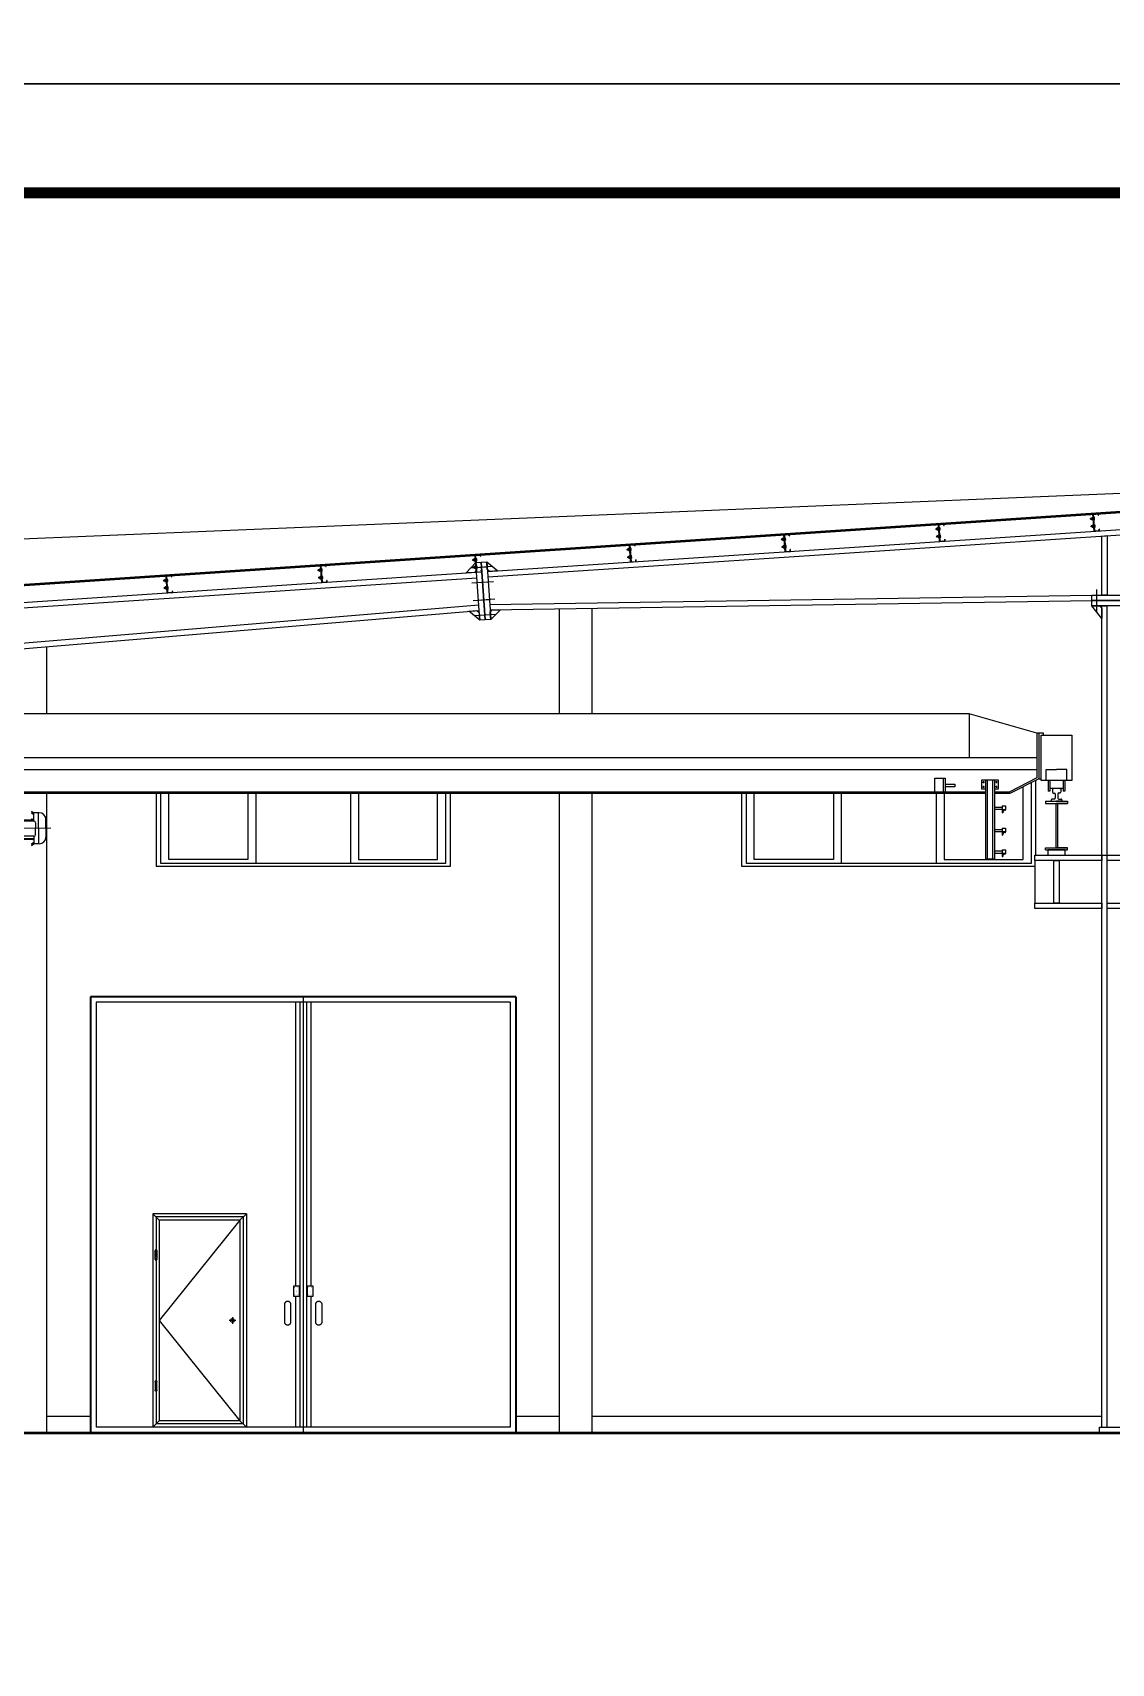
# Model space of a CAD drawing. Extents: x 3335981 to 3441081, y -1359715 to -1003315.
# Drawn here: x 3355244 to 3365139, y -1314813 to -1299845 of the extents above; entities that cross this region are included whole.
import ezdxf

# ---------------------------------------------------------------- set-up
doc = ezdxf.new("R2010")
doc.units = 0
doc.header["$LTSCALE"] = 1000
doc.header["$MEASUREMENT"] = 0
doc.linetypes.add('CENTER2', pattern=[28.575, 19.05, -3.175, 3.175, -3.175])
doc.linetypes.add('DASHED2', pattern=[0.375, 0.25, -0.125])
doc.layers.get('0').update_dxf_attribs({"color": 2})
for name, color, linetype in [('10102', 7, 'Continuous'), ('114', 2, 'Continuous'), ('3', 137, 'Continuous'), ('PUB_TITLE', 4, 'Continuous'), ('XX1', 7, 'Continuous'), ('墙线__粗线', 7, 'Continuous'), ('尺寸线及数字', 253, 'Continuous'), ('层14', 2, 'Continuous'), ('方向箭头', 7, 'Continuous'), ('柱子', 3, 'Continuous'), ('钢筋', 1, 'Continuous')]:
    doc.layers.add(name, color=color, linetype=linetype)
doc.layers.add('2点划线', color=2, linetype='CENTER2', lineweight=18)

# ---------------------------------------------------------------- blocks, each defined once
blk = doc.blocks.new('LTB')
h = blk.add_hatch()
h.set_pattern_fill('ANSI31', color=256, scale=5, angle=-87.0445, style=0)
h.set_pattern_definition([(317.955538, (32563.169, -46224.764), (5.3158, 5.8945887), [])])
h.paths.add_polyline_path([(49137, -75405), (49140, -75405), (49139, -75388, 0.414214), (49136, -75385), (49082, -75388, 0.414214), (49079, -75391), (49089, -75581, 0.414214), (49092, -75584), (49146, -75581, 0.414214), (49149, -75578), (49148, -75561), (49145, -75561), (49146, -75578), (49092, -75581), (49082, -75391), (49136, -75388)])
for p, q in [((49079, -75388), (49073, -75389)), ((49073, -75389), (49083, -75584)), ((49079, -75388), (49089, -75584)), ((49136, -75385), (49082, -75388)), ((49136, -75388), (49082, -75391)), ((49082, -75391), (49092, -75581)), ((49137, -75405), (49136, -75388)), ((49137, -75405), (49140, -75405)), ((49140, -75405), (49139, -75388)), ((49089, -75584), (49083, -75584)), ((49092, -75581), (49146, -75578)), ((49092, -75584), (49146, -75581)), ((49146, -75578), (49145, -75561)), ((49148, -75561), (49145, -75561)), ((49149, -75578), (49148, -75561))]:
    blk.add_line(p, q)
for centre, start, end in [((49082, -75391), 92.9555, 182.9555), ((49136, -75388), 2.9555, 92.9555), ((49092, -75581), 182.9555, 272.9555), ((49146, -75578), 272.9555, 2.9555)]:
    blk.add_arc(centre, 3, start, end)
at = {"layer": 'XX1', "color": 7}
for p, q in [((49052, -75440), (49051, -75442)), ((49051, -75450), (49051, -75442)), ((49053, -75452), (49051, -75450)), ((49063, -75439), (49052, -75440)), ((49063, -75451), (49053, -75452)), ((49063, -75455), (49062, -75436)), ((49070, -75433), (49065, -75433)), ((49070, -75439), (49065, -75439)), ((49071, -75451), (49066, -75451)), ((49073, -75435), (49073, -75430)), ((49075, -75430), (49073, -75430)), ((49074, -75454), (49073, -75435)), ((49074, -75460), (49074, -75454)), ((49077, -75460), (49075, -75430)), ((49077, -75454), (49076, -75435)), ((49092, -75432), (49084, -75432)), ((49086, -75456), (49084, -75432)), ((49093, -75438), (49087, -75438)), ((49093, -75450), (49088, -75450)), ((49096, -75453), (49095, -75434)), ((49057, -75524), (49055, -75525)), ((49056, -75534), (49055, -75525)), ((49057, -75536), (49056, -75534)), ((49067, -75523), (49057, -75524)), ((49068, -75535), (49057, -75536)), ((49071, -75457), (49066, -75457)), ((49068, -75538), (49067, -75520)), ((49074, -75517), (49069, -75517)), ((49075, -75523), (49070, -75523)), ((49075, -75535), (49070, -75535)), ((49076, -75541), (49071, -75541)), ((49077, -75460), (49074, -75460)), ((49080, -75513), (49077, -75514)), ((49077, -75519), (49077, -75514)), ((49078, -75538), (49077, -75519)), ((49078, -75544), (49078, -75538)), ((49081, -75543), (49078, -75544)), ((49081, -75543), (49080, -75513)), ((49081, -75538), (49080, -75519)), ((49093, -75456), (49086, -75456)), ((49097, -75516), (49089, -75516)), ((49090, -75540), (49089, -75516)), ((49098, -75540), (49090, -75540)), ((49097, -75522), (49092, -75522)), ((49097, -75534), (49092, -75534)), ((49100, -75537), (49099, -75518))]:
    blk.add_line(p, q, dxfattribs=at)
at = {"layer": 'XX1', "color": 7, "linetype": 'Continuous'}
for p, q in [((49063, -75441), (49051, -75442)), ((49063, -75450), (49051, -75450)), ((49067, -75525), (49055, -75525)), ((49067, -75533), (49056, -75534))]:
    blk.add_line(p, q, dxfattribs=at)
at = {"layer": 'XX1', "color": 7, "linetype": 'DASHED2'}
for p, q in [((49053, -75452), (49052, -75440)), ((49057, -75536), (49057, -75524))]:
    blk.add_line(p, q, dxfattribs=at)
at = {"layer": 'XX1', "color": 7}
for centre, start, end in [((49065, -75436), 92.9555, 182.9555), ((49065, -75436), 182.9555, 272.9555), ((49065, -75442), 92.9555, 182.9555), ((49066, -75448), 182.9555, 272.9555), ((49066, -75454), 92.9555, 182.9555), ((49066, -75454), 182.9555, 272.9555), ((49070, -75436), 2.9555, 92.9555), ((49070, -75436), 272.9555, 2.9555), ((49071, -75442), 2.9555, 92.9555), ((49071, -75448), 272.9555, 2.9555), ((49071, -75454), 2.9555, 92.9555), ((49071, -75454), 272.9555, 2.9555), ((49087, -75435), 92.9555, 182.9555), ((49087, -75435), 182.9555, 272.9555), ((49088, -75441), 92.9555, 182.9555), ((49088, -75447), 182.9555, 272.9555), ((49088, -75453), 92.9555, 182.9555), ((49088, -75453), 182.9555, 272.9555), ((49092, -75434), 2.9555, 92.9555), ((49092, -75435), 272.9555, 2.9555), ((49093, -75440), 2.9555, 92.9555), ((49093, -75447), 272.9555, 2.9555), ((49093, -75452), 2.9555, 92.9555), ((49093, -75453), 272.9555, 2.9555), ((49069, -75520), 92.9555, 182.9555), ((49069, -75520), 182.9555, 272.9555), ((49070, -75526), 92.9555, 182.9555), ((49070, -75532), 182.9555, 272.9555), ((49070, -75538), 92.9555, 182.9555), ((49070, -75538), 182.9555, 272.9555), ((49075, -75519), 2.9555, 92.9555), ((49075, -75520), 272.9555, 2.9555), ((49075, -75525), 2.9555, 92.9555), ((49075, -75532), 272.9555, 2.9555), ((49075, -75537), 2.9555, 92.9555), ((49075, -75538), 272.9555, 2.9555), ((49092, -75519), 92.9555, 182.9555), ((49092, -75519), 182.9555, 272.9555), ((49092, -75525), 92.9555, 182.9555), ((49092, -75531), 182.9555, 272.9555), ((49093, -75537), 92.9555, 182.9555), ((49093, -75537), 182.9555, 272.9555), ((49097, -75518), 2.9555, 92.9555), ((49097, -75519), 272.9555, 2.9555), ((49097, -75524), 2.9555, 92.9555), ((49097, -75531), 272.9555, 2.9555), ((49098, -75536), 2.9555, 92.9555), ((49098, -75537), 272.9555, 2.9555)]:
    blk.add_arc(centre, 2.7, start, end, dxfattribs=at)
blk = doc.blocks.new('GJ')
at = {"layer": '114', "color": 2, "linetype": 'ByBlock'}
for p, q in [((3228698, -1314267, 2), (3228897, -1314253, 2)), ((3228707, -1314406, 2), (3228906, -1314393, 2)), ((3228718, -1314567, 2), (3228917, -1314553, 2)), ((3234440, -1314667, 2), (3234440, -1314467, 2)), ((3228727, -1314706, 2), (3228926, -1314693, 2))]:
    blk.add_line(p, q, dxfattribs=at)
at = {"layer": '114', "color": 1}
for p, q in [((3228747, -1314263, 2), (3228847, -1314257, 2)), ((3228757, -1314403, 2), (3228857, -1314396, 2)), ((3228767, -1314563, 2), (3228867, -1314557, 2)), ((3234440, -1314617, 2), (3234440, -1314517, 2)), ((3228777, -1314703, 2), (3228877, -1314696, 2))]:
    blk.add_line(p, q, dxfattribs=at)
at = {"layer": '层14'}
for p, q in [((3234485, -1313976, 2), (3234535, -1313972, 2)), ((3234485, -1314517, 2), (3234485, -1313976, 2)), ((3234535, -1313972, 2), (3234535, -1314517, 2)), ((3228656, -1314314, 2), (3228744, -1314218, 2)), ((3228749, -1314288, 2), (3228730, -1314309, 2)), ((3228744, -1314218, 2), (3228794, -1314215, 2)), ((3228780, -1314748, 2), (3228744, -1314218, 2)), ((3228744, -1314218, 2), (3228749, -1314288, 2)), ((3228794, -1314215, 2), (3228844, -1314212, 2)), ((3228794, -1314215, 2), (3228830, -1314745, 2)), ((3228830, -1314745, 2), (3228794, -1314215, 2)), ((3228844, -1314212, 2), (3228880, -1314741, 2)), ((3228849, -1314282, 2), (3228844, -1314212, 2)), ((3228844, -1314212, 2), (3228945, -1314295, 2)), ((3228870, -1314300, 2), (3228849, -1314282, 2)), ((3228945, -1314295, 2), (3228870, -1314300, 2)), ((3228730, -1314309, 2), (3228656, -1314314, 2)), ((3234395, -1314517, 2), (3234925, -1314517, 2)), ((3234395, -1314567, 2), (3234395, -1314517, 2)), ((3234925, -1314567, 2), (3234395, -1314567, 2)), ((3234395, -1314567, 2), (3234925, -1314567, 2)), ((3234395, -1314617, 2), (3234395, -1314567, 2)), ((3234535, -1314517, 2), (3234485, -1314517, 2)), ((3228679, -1314666, 2), (3228754, -1314660, 2)), ((3228780, -1314748, 2), (3228679, -1314666, 2)), ((3228754, -1314660, 2), (3228775, -1314678, 2)), ((3228775, -1314678, 2), (3228780, -1314748, 2)), ((3228830, -1314745, 2), (3228780, -1314748, 2)), ((3228880, -1314741, 2), (3228830, -1314745, 2)), ((3228875, -1314673, 2), (3228894, -1314653, 2)), ((3228880, -1314743, 2), (3228875, -1314673, 2)), ((3228969, -1314652, 2), (3228880, -1314743, 2)), ((3228894, -1314653, 2), (3228969, -1314652, 2)), ((3234925, -1314617, 2), (3234395, -1314617, 2)), ((3234485, -1314732, 2), (3234395, -1314617, 2)), ((3234395, -1314617, 2), (3234465, -1314617, 2)), ((3234465, -1314617, 2), (3234485, -1314637, 2)), ((3234485, -1314637, 2), (3234485, -1314732, 2)), ((3233870, -1316905, 2), (3234485, -1316905, 2)), ((3233870, -1316955, 2), (3233870, -1316905, 2)), ((3234485, -1316955, 2), (3233870, -1316955, 2)), ((3233870, -1316955, 2), (3233870, -1317345, 2)), ((3234485, -1316955, 2), (3233870, -1316955, 2)), ((3234150, -1316855, 2), (3233990, -1316855, 2)), ((3233990, -1316855, 2), (3233990, -1316905, 2)), ((3233990, -1316905, 2), (3234150, -1316905, 2)), ((3234045, -1317345, 2), (3234045, -1316955, 2)), ((3234045, -1316955, 2), (3234095, -1316955, 2)), ((3234095, -1316955, 2), (3234095, -1317345, 2)), ((3234150, -1316905, 2), (3234150, -1316855, 2)), ((3234485, -1316905, 2), (3234485, -1316955, 2)), ((3234485, -1317345, 2), (3234485, -1316955, 2)), ((3234535, -1316905, 2), (3234785, -1316905, 2)), ((3234535, -1316955, 2), (3234535, -1316905, 2)), ((3234785, -1316955, 2), (3234535, -1316955, 2)), ((3233870, -1317345, 2), (3234485, -1317345, 2)), ((3233870, -1317345, 2), (3234485, -1317345, 2)), ((3233870, -1317395, 2), (3233870, -1317345, 2)), ((3234485, -1317395, 2), (3233870, -1317395, 2)), ((3234095, -1317345, 2), (3234045, -1317345, 2)), ((3234485, -1317345, 2), (3234485, -1317395, 2)), ((3234535, -1317345, 2), (3234785, -1317345, 2)), ((3234535, -1317395, 2), (3234535, -1317345, 2)), ((3234785, -1317395, 2), (3234535, -1317395, 2)), ((3234465, -1322205, 2), (3234465, -1322155, 2)), ((3234465, -1322155, 2), (3234855, -1322155, 2)), ((3234855, -1322205, 2), (3234465, -1322205, 2))]:
    blk.add_line(p, q, dxfattribs=at)
at = {"layer": '柱子'}
for p, q in [((3228850, -1314301, 2), (3234660, -1313914, 2)), ((3228854, -1314351, 2), (3234660, -1313964, 2)), ((3220200, -1314878, 2), (3228750, -1314308, 2)), ((3220200, -1314928, 2), (3228754, -1314358, 2)), ((3228870, -1314603, 2), (3234395, -1314517, 2)), ((3228874, -1314653, 2), (3234395, -1314567, 2)), ((3220200, -1315326, 2), (3228770, -1314608, 2)), ((3220200, -1315376, 2), (3228774, -1314658, 2)), ((3234485, -1316905, 2), (3234485, -1314617, 2)), ((3234485, -1314617, 2), (3234535, -1314617, 2)), ((3234535, -1316905, 2), (3234535, -1314617, 2)), ((3234485, -1322155, 2), (3234485, -1316905, 2)), ((3234485, -1316905, 2), (3234535, -1316905, 2)), ((3234535, -1322155, 2), (3234535, -1316905, 2)), ((3234535, -1316905, 2), (3234785, -1316905, 2))]:
    blk.add_line(p, q, dxfattribs=at)
at = {"xscale": 0.8172506046481919, "yscale": 0.8172506046481919, "zscale": 0.8172506046481919, "rotation": 0.8410850209909551}
for p in [(3193395, -1252755, 2), (3190561, -1252944, 2), (3191978, -1252849, 2), (3187728, -1253133, 2), (3189145, -1253038, 2), (3186311, -1253227, 2), (3184894, -1253322, 2)]:
    blk.add_blockref('LTB', p, dxfattribs=at)
blk = doc.blocks.new('DC')
for p, q in [((3491199, -1377423), (3481359, -1377423)), ((3491818, -1377601), (3491199, -1377423)), ((3491199, -1377423), (3491199, -1377826)), ((3491818, -1377601), (3491818, -1378011)), ((3491879, -1377601), (3491818, -1377601)), ((3491837, -1377601), (3491837, -1378020)), ((3491879, -1377620), (3491879, -1377601)), ((3491858, -1377620), (3492140, -1377620)), ((3491858, -1378035), (3491858, -1377620)), ((3492140, -1377620), (3492140, -1378035)), ((3491818, -1377826), (3481359, -1377826)), ((3491818, -1377936), (3481359, -1377936)), ((3490884, -1378141), (3490884, -1378015)), ((3490884, -1378015), (3490976, -1378015)), ((3490958, -1378015), (3490958, -1378141)), ((3490976, -1378015), (3490976, -1378141)), ((3491313, -1378028), (3491463, -1378028)), ((3491313, -1378115), (3491313, -1378028)), ((3491321, -1378050), (3491337, -1378050)), ((3491330, -1378041), (3491330, -1378059)), ((3491346, -1378028), (3491346, -1378755)), ((3491364, -1378028), (3491364, -1378755)), ((3491412, -1378028), (3491412, -1378755)), ((3491430, -1378028), (3491430, -1378755)), ((3491455, -1378050), (3491439, -1378050)), ((3491447, -1378041), (3491447, -1378059)), ((3491463, -1378028), (3491463, -1378115)), ((3491818, -1378011), (3491563, -1378141)), ((3491837, -1378020), (3491570, -1378156)), ((3491837, -1378020), (3491858, -1378020)), ((3492140, -1378035), (3491858, -1378035)), ((3491904, -1377935), (3491999, -1377935)), ((3491904, -1378035), (3491904, -1377935)), ((3491922, -1378035), (3491922, -1378132)), ((3491937, -1378035), (3491937, -1378132)), ((3492094, -1377935), (3491999, -1377935)), ((3492061, -1378035), (3492061, -1378132)), ((3492076, -1378035), (3492076, -1378132)), ((3492094, -1378035), (3492094, -1377935)), ((3491346, -1378156), (3482361, -1378156)), ((3491346, -1378141), (3482376, -1378141)), ((3490976, -1378070), (3491067, -1378070)), ((3491067, -1378092), (3490976, -1378092)), ((3491067, -1378070), (3491067, -1378092)), ((3491346, -1378115), (3491313, -1378115)), ((3491321, -1378093), (3491337, -1378093)), ((3491330, -1378084), (3491330, -1378102)), ((3491463, -1378115), (3491430, -1378115)), ((3491563, -1378141), (3491430, -1378141)), ((3491570, -1378156), (3491430, -1378156)), ((3491455, -1378093), (3491439, -1378093)), ((3491447, -1378084), (3491447, -1378102)), ((3491570, -1378156), (3491563, -1378141)), ((3491937, -1378132), (3491922, -1378132)), ((3492061, -1378108), (3491937, -1378108)), ((3491979, -1378206), (3491959, -1378206)), ((3491961, -1378116), (3491961, -1378142)), ((3491969, -1378150), (3491979, -1378150)), ((3491987, -1378157), (3491987, -1378198)), ((3492011, -1378157), (3492011, -1378198)), ((3492029, -1378150), (3492019, -1378150)), ((3492019, -1378206), (3492040, -1378206)), ((3492037, -1378116), (3492037, -1378142)), ((3492076, -1378132), (3492061, -1378132)), ((3482597, -1378316), (3482619, -1378331)), ((3482597, -1378324), (3482619, -1378339)), ((3482597, -1378331), (3482619, -1378347)), ((3482619, -1378407), (3482619, -1378331)), ((3482668, -1378331), (3482619, -1378331)), ((3482661, -1378474), (3482661, -1378331)), ((3491430, -1378280), (3491501, -1378280)), ((3491430, -1378299), (3491501, -1378299)), ((3491501, -1378269), (3491501, -1378332)), ((3491501, -1378269), (3491532, -1378269)), ((3491532, -1378303), (3491501, -1378303)), ((3491501, -1378332), (3491501, -1378332)), ((3491509, -1378324), (3491509, -1378317)), ((3491509, -1378324), (3491509, -1378325)), ((3491524, -1378309), (3491517, -1378309)), ((3491532, -1378269), (3491532, -1378302)), ((3491951, -1378213), (3491951, -1378224)), ((3491951, -1378224), (3491999, -1378224)), ((3492047, -1378224), (3491999, -1378224)), ((3492047, -1378213), (3492047, -1378224)), ((3482619, -1378400), (3482497, -1378400)), ((3482619, -1378407), (3482497, -1378407)), ((3482597, -1378384), (3482619, -1378399)), ((3482635, -1378423), (3482635, -1378474)), ((3482635, -1378532), (3482635, -1378474)), ((3482661, -1378474), (3482661, -1378617)), ((3482729, -1378474), (3482729, -1378393)), ((3482729, -1378474), (3482729, -1378555)), ((3491430, -1378484), (3491501, -1378484)), ((3491430, -1378504), (3491501, -1378504)), ((3491501, -1378473), (3491501, -1378537)), ((3491501, -1378473), (3491532, -1378473)), ((3491532, -1378507), (3491501, -1378507)), ((3491532, -1378473), (3491532, -1378506)), ((3482619, -1378547), (3482497, -1378547)), ((3482609, -1378570), (3482498, -1378570)), ((3482609, -1378578), (3482498, -1378578)), ((3482597, -1378617), (3482619, -1378601)), ((3482597, -1378624), (3482619, -1378609)), ((3482597, -1378632), (3482619, -1378617)), ((3482609, -1378570), (3482619, -1378565)), ((3482609, -1378578), (3482619, -1378573)), ((3482619, -1378547), (3482619, -1378617)), ((3482668, -1378617), (3482619, -1378617)), ((3491501, -1378537), (3491501, -1378537)), ((3491509, -1378528), (3491509, -1378522)), ((3491509, -1378528), (3491509, -1378529)), ((3491524, -1378514), (3491517, -1378514)), ((3491346, -1378755), (3491430, -1378755)), ((3491430, -1378682), (3491501, -1378682)), ((3491430, -1378701), (3491501, -1378701)), ((3491501, -1378671), (3491501, -1378734)), ((3491501, -1378671), (3491532, -1378671)), ((3491532, -1378705), (3491501, -1378705)), ((3491501, -1378734), (3491501, -1378734)), ((3491509, -1378726), (3491509, -1378719)), ((3491509, -1378726), (3491509, -1378726)), ((3491524, -1378711), (3491517, -1378711)), ((3491532, -1378671), (3491532, -1378704))]:
    blk.add_line(p, q)
for centre, radius, start, end in [((3491959, -1378213), 7.68, 90, 180), ((3491969, -1378116), 7.68, 90, 180), ((3491969, -1378142), 7.68, 180, 270), ((3491979, -1378157), 7.68, 0, 90), ((3491979, -1378198), 7.68, 270, 0), ((3492019, -1378157), 7.68, 90, 180), ((3492019, -1378198), 7.68, 180, 270), ((3492029, -1378116), 7.68, 0, 90), ((3492029, -1378142), 7.68, 270, 0), ((3492040, -1378213), 7.68, 0, 90), ((3482668, -1378393), 61.4, 0, 90), ((3491501, -1378325), 7.68, 270, 0), ((3491517, -1378317), 7.68, 90, 180), ((3491524, -1378302), 7.68, 270, 0), ((3482619, -1378423), 15.4, 0, 90), ((3491524, -1378506), 7.68, 270, 0), ((3482619, -1378532), 15.4, 270, 0), ((3482668, -1378555), 61.4, 270, 0), ((3491501, -1378529), 7.68, 270, 0), ((3491517, -1378522), 7.68, 90, 180), ((3491501, -1378726), 7.68, 270, 0), ((3491517, -1378719), 7.68, 90, 180), ((3491524, -1378704), 7.68, 270, 0)]:
    blk.add_arc(centre, radius, start, end)
at = {"layer": '2点划线'}
blk.add_line((3481713, -1378474), (3482775, -1378474), dxfattribs=at)
at = {"layer": '3'}
for p, q in [((3491899, -1378226), (3492099, -1378226)), ((3491899, -1378226), (3491899, -1378245)), ((3491899, -1378245), (3492099, -1378245)), ((3491991, -1378245), (3491991, -1378652)), ((3492099, -1378245), (3491999, -1378245)), ((3492008, -1378245), (3492008, -1378652)), ((3492099, -1378226), (3492099, -1378245)), ((3491899, -1378652), (3492099, -1378652)), ((3491899, -1378671), (3491899, -1378652)), ((3492099, -1378652), (3491999, -1378652)), ((3492099, -1378671), (3492099, -1378652)), ((3491899, -1378671), (3492099, -1378671))]:
    blk.add_line(p, q, dxfattribs=at)

msp = doc.modelspace()

# ---------------------------------------------------------------- linework, layer by layer
at = {"linetype": 'ByBlock', "ltscale": 0.01}
for p, q in [((3365226, -1304075), (3350346, -1304695)), ((3360076, -1306097), (3360076, -1305134)), ((3360376, -1306097), (3360376, -1305129)), ((3355376, -1306097), (3355376, -1305481)), ((3355376, -1312695), (3355376, -1306830)), ((3360076, -1312695), (3360076, -1306830)), ((3360376, -1312695), (3360376, -1306830)), ((3355376, -1312545), (3355776, -1312545)), ((3359676, -1312545), (3360076, -1312545)), ((3360376, -1312545), (3365051, -1312545))]:
    msp.add_line(p, q, dxfattribs=at)
at = {"linetype": 'ByBlock', "lineweight": 50, "ltscale": 0.01}
for p, q in [((3350727, -1305211), (3365226, -1304244)), ((3350106, -1312695), (3380346, -1312695))]:
    msp.add_line(p, q, dxfattribs=at)
at = {"color": 4, "ltscale": 100}
for p, q in [((3364329, -1307433), (3364329, -1306768)), ((3364402, -1306731), (3364402, -1307471)), ((3356421, -1307471), (3356421, -1306830)), ((3356494, -1307433), (3356494, -1306830)), ((3357219, -1306830), (3357219, -1307433)), ((3357291, -1306830), (3357291, -1307471)), ((3358161, -1306830), (3358161, -1307471)), ((3358234, -1306830), (3358234, -1307433)), ((3358959, -1307433), (3358959, -1306830)), ((3359031, -1306830), (3359031, -1307471)), ((3361792, -1307471), (3361792, -1306830)), ((3361864, -1307433), (3361864, -1306830)), ((3362589, -1306830), (3362589, -1307433)), ((3362662, -1306830), (3362662, -1307471)), ((3363532, -1306830), (3363532, -1307471)), ((3363604, -1306830), (3363604, -1307433)), ((3359031, -1307471), (3356421, -1307471)), ((3357219, -1307433), (3356494, -1307433)), ((3358234, -1307433), (3358959, -1307433)), ((3364402, -1307471), (3361792, -1307471)), ((3362589, -1307433), (3361864, -1307433)), ((3363604, -1307433), (3364329, -1307433))]:
    msp.add_line(p, q, dxfattribs=at)
at = {"color": 4}
for p, q in [((3364447, -1307395), (3364447, -1306708)), ((3356376, -1306830), (3356376, -1307495)), ((3359076, -1307495), (3359076, -1306830)), ((3361747, -1306830), (3361747, -1307495)), ((3356376, -1307495), (3359076, -1307495)), ((3361747, -1307495), (3364436, -1307495))]:
    msp.add_line(p, q, dxfattribs=at)
for p, q in [((3359626, -1308745), (3355826, -1308745)), ((3357146, -1310745), (3356406, -1311665)), ((3356406, -1311665), (3357146, -1312585)), ((3359626, -1312645), (3355826, -1312645))]:
    msp.add_line(p, q)
at = {"layer": '10102'}
for p, q in [((3356367, -1311031), (3356381, -1311017)), ((3356367, -1311050), (3356385, -1311032)), ((3356367, -1311069), (3356385, -1311051)), ((3356367, -1311088), (3356385, -1311070)), ((3356368, -1311107), (3356385, -1311089)), ((3356367, -1312243), (3356385, -1312261)), ((3356367, -1312262), (3356385, -1312280)), ((3356367, -1312281), (3356385, -1312299)), ((3356367, -1312300), (3356381, -1312314)), ((3356368, -1312224), (3356385, -1312242))]:
    msp.add_line(p, q, dxfattribs=at)
at = {"layer": 'PUB_TITLE', "linetype": 'ByBlock'}
for points in [[(3335981, -1300315), (3441081, -1300315), (3441081, -1240915), (3335981, -1240915)], [(3335981, -1359715), (3441081, -1359715), (3441081, -1300315), (3335981, -1300315)]]:
    msp.add_lwpolyline(points, close=True, dxfattribs=at)
at = {"layer": 'PUB_TITLE', "linetype": 'ByBlock', "const_width": 100}
msp.add_lwpolyline([(3338481, -1358715), (3440081, -1358715), (3440081, -1301315), (3338481, -1301315)], close=True, dxfattribs=at)
at = {"layer": '墙线__粗线', "lineweight": 35}
for p, q in [((3355776, -1308695), (3355776, -1312695)), ((3359676, -1308695), (3355776, -1308695)), ((3359676, -1308695), (3359676, -1312695))]:
    msp.add_line(p, q, dxfattribs=at)
at = {"layer": '墙线__粗线'}
for p, q in [((3355826, -1308745), (3355826, -1312645)), ((3357656, -1308745), (3357656, -1311349)), ((3357696, -1308745), (3357696, -1312645)), ((3357726, -1308695), (3357726, -1312695)), ((3357756, -1308745), (3357756, -1312645)), ((3357796, -1308745), (3357796, -1311349)), ((3359626, -1308745), (3359626, -1312645)), ((3356346, -1310685), (3356346, -1312645)), ((3357206, -1310685), (3356346, -1310685)), ((3356406, -1310745), (3356346, -1310685)), ((3357146, -1310745), (3357206, -1310685)), ((3357206, -1310685), (3357206, -1312645)), ((3357176, -1310715), (3356376, -1310715)), ((3356376, -1310715), (3356376, -1311016)), ((3356406, -1310745), (3356406, -1312585)), ((3357146, -1310745), (3356406, -1310745)), ((3357146, -1310745), (3357146, -1312585)), ((3357176, -1310715), (3357176, -1312615)), ((3356376, -1311114), (3356376, -1312217)), ((3357656, -1311442), (3357656, -1312645)), ((3357796, -1311442), (3357796, -1312645)), ((3357107, -1311665), (3357047, -1311665)), ((3357077, -1311635), (3357077, -1311695)), ((3356376, -1312315), (3356376, -1312615)), ((3356346, -1312645), (3356406, -1312585)), ((3357206, -1312645), (3356346, -1312645)), ((3357176, -1312615), (3356376, -1312615)), ((3357146, -1312585), (3356406, -1312585)), ((3357206, -1312645), (3357146, -1312585))]:
    msp.add_line(p, q, dxfattribs=at)
msp.add_circle((3357077, -1311665), 18.4, dxfattribs=at)
at = {"layer": '尺寸线及数字', "color": 7}
for p, q in [((3356367, -1311024), (3356367, -1311024)), ((3356367, -1311106), (3356367, -1311024)), ((3356385, -1311024), (3356385, -1311106)), ((3357556, -1311513), (3357556, -1311684)), ((3357612, -1311684), (3357612, -1311513)), ((3357841, -1311684), (3357841, -1311513)), ((3357897, -1311513), (3357897, -1311684)), ((3357556, -1311684), (3357556, -1311684)), ((3357897, -1311684), (3357897, -1311684)), ((3356367, -1312225), (3356367, -1312307)), ((3356367, -1312307), (3356367, -1312307)), ((3356385, -1312307), (3356385, -1312225))]:
    msp.add_line(p, q, dxfattribs=at)
at = {"layer": '方向箭头'}
for p, q in [((3357689, -1311349), (3357689, -1311442)), ((3357817, -1311349), (3357756, -1311349)), ((3357764, -1311349), (3357764, -1311442))]:
    msp.add_line(p, q, dxfattribs=at)
for points in [[(3356385, -1311024), (3356385, -1311023), (3356385, -1311022), (3356384, -1311021), (3356384, -1311020), (3356383, -1311019), (3356382, -1311018), (3356382, -1311018), (3356381, -1311017), (3356380, -1311017), (3356379, -1311016), (3356378, -1311016), (3356377, -1311016), (3356376, -1311016), (3356375, -1311016), (3356374, -1311016), (3356374, -1311016), (3356373, -1311017), (3356372, -1311017), (3356371, -1311018), (3356370, -1311018), (3356370, -1311019), (3356369, -1311020), (3356369, -1311021), (3356368, -1311022), (3356368, -1311023), (3356367, -1311024), (3356367, -1311024)], [(3356367, -1311106), (3356368, -1311107), (3356368, -1311108), (3356369, -1311109), (3356369, -1311109), (3356370, -1311110), (3356370, -1311111), (3356371, -1311112), (3356372, -1311112), (3356373, -1311113), (3356374, -1311113), (3356374, -1311113), (3356375, -1311114), (3356376, -1311114), (3356377, -1311114), (3356378, -1311113), (3356379, -1311113), (3356380, -1311113), (3356381, -1311112), (3356382, -1311112), (3356382, -1311111), (3356383, -1311110), (3356384, -1311109), (3356384, -1311109), (3356385, -1311108), (3356385, -1311107), (3356385, -1311106), (3356385, -1311105)], [(3357696, -1311349), (3357636, -1311349), (3357636, -1311442), (3357696, -1311442)], [(3357756, -1311442), (3357817, -1311442), (3357817, -1311349)], [(3357556, -1311513), (3357557, -1311510), (3357558, -1311506), (3357560, -1311503), (3357562, -1311501), (3357563, -1311498), (3357566, -1311496), (3357568, -1311494), (3357570, -1311492), (3357573, -1311490), (3357576, -1311489), (3357578, -1311488), (3357581, -1311488), (3357584, -1311488), (3357587, -1311488), (3357590, -1311488), (3357593, -1311489), (3357595, -1311490), (3357598, -1311492), (3357600, -1311494), (3357603, -1311496), (3357605, -1311498), (3357607, -1311501), (3357608, -1311503), (3357610, -1311506), (3357611, -1311510), (3357612, -1311513), (3357612, -1311513)], [(3357841, -1311513), (3357842, -1311510), (3357843, -1311506), (3357844, -1311503), (3357846, -1311501), (3357848, -1311498), (3357850, -1311496), (3357852, -1311494), (3357855, -1311492), (3357857, -1311490), (3357860, -1311489), (3357863, -1311488), (3357866, -1311488), (3357869, -1311488), (3357871, -1311488), (3357874, -1311488), (3357877, -1311489), (3357880, -1311490), (3357882, -1311492), (3357885, -1311494), (3357887, -1311496), (3357889, -1311498), (3357891, -1311501), (3357893, -1311503), (3357894, -1311506), (3357896, -1311510), (3357897, -1311513), (3357897, -1311513)], [(3357612, -1311684), (3357611, -1311687), (3357610, -1311690), (3357608, -1311693), (3357607, -1311696), (3357605, -1311699), (3357603, -1311701), (3357600, -1311703), (3357598, -1311705), (3357595, -1311706), (3357593, -1311708), (3357590, -1311708), (3357587, -1311709), (3357584, -1311709), (3357581, -1311709), (3357578, -1311708), (3357576, -1311708), (3357573, -1311706), (3357570, -1311705), (3357568, -1311703), (3357566, -1311701), (3357563, -1311699), (3357562, -1311696), (3357560, -1311693), (3357558, -1311690), (3357557, -1311687), (3357556, -1311684), (3357556, -1311684)], [(3357897, -1311684), (3357896, -1311687), (3357894, -1311690), (3357893, -1311693), (3357891, -1311696), (3357889, -1311699), (3357887, -1311701), (3357885, -1311703), (3357882, -1311705), (3357880, -1311706), (3357877, -1311708), (3357874, -1311708), (3357871, -1311709), (3357869, -1311709), (3357866, -1311709), (3357863, -1311708), (3357860, -1311708), (3357857, -1311706), (3357855, -1311705), (3357852, -1311703), (3357850, -1311701), (3357848, -1311699), (3357846, -1311696), (3357844, -1311693), (3357843, -1311690), (3357842, -1311687), (3357841, -1311684), (3357841, -1311684)], [(3356367, -1312225), (3356368, -1312224), (3356368, -1312223), (3356369, -1312222), (3356369, -1312221), (3356370, -1312221), (3356370, -1312220), (3356371, -1312219), (3356372, -1312219), (3356373, -1312218), (3356374, -1312218), (3356374, -1312218), (3356375, -1312217), (3356376, -1312217), (3356377, -1312217), (3356378, -1312218), (3356379, -1312218), (3356380, -1312218), (3356381, -1312219), (3356382, -1312219), (3356382, -1312220), (3356383, -1312221), (3356384, -1312221), (3356384, -1312222), (3356385, -1312223), (3356385, -1312224), (3356385, -1312225), (3356385, -1312225)], [(3356385, -1312307), (3356385, -1312308), (3356385, -1312309), (3356384, -1312310), (3356384, -1312311), (3356383, -1312312), (3356382, -1312313), (3356382, -1312313), (3356381, -1312314), (3356380, -1312314), (3356379, -1312315), (3356378, -1312315), (3356377, -1312315), (3356376, -1312315), (3356375, -1312315), (3356374, -1312315), (3356374, -1312315), (3356373, -1312314), (3356372, -1312314), (3356371, -1312313), (3356370, -1312313), (3356370, -1312312), (3356369, -1312311), (3356369, -1312310), (3356368, -1312309), (3356368, -1312308), (3356367, -1312307), (3356367, -1312307)]]:
    msp.add_lwpolyline(points, dxfattribs=at)
at = {"layer": '钢筋', "const_width": 2.5}
for points in [[(3357647, -1311364, -1), (3357650, -1311364, -1), (3357647, -1311364, -1)], [(3357647, -1311428, -1), (3357650, -1311428, -1), (3357647, -1311428, -1)], [(3357661, -1311397, -1), (3357664, -1311397, -1), (3357661, -1311397, -1)], [(3357676, -1311364, -1), (3357679, -1311364, -1), (3357676, -1311364, -1)], [(3357676, -1311428, -1), (3357679, -1311428, -1), (3357676, -1311428, -1)], [(3357774, -1311364, -1), (3357776, -1311364, -1), (3357774, -1311364, -1)], [(3357774, -1311428, -1), (3357776, -1311428, -1), (3357774, -1311428, -1)], [(3357789, -1311397, -1), (3357791, -1311397, -1), (3357789, -1311397, -1)], [(3357803, -1311364, -1), (3357805, -1311364, -1), (3357803, -1311364, -1)], [(3357803, -1311428, -1), (3357805, -1311428, -1), (3357803, -1311428, -1)]]:
    msp.add_lwpolyline(points, format="xyb", dxfattribs=at)

# ---------------------------------------------------------------- block references
at = {"linetype": 'ByBlock'}
for name, p in [('GJ', (130566, 9510, -2)), ('DC', (-127363, 71326))]:
    msp.add_blockref(name, p, dxfattribs=at)

doc.saveas('drawing.dxf')
